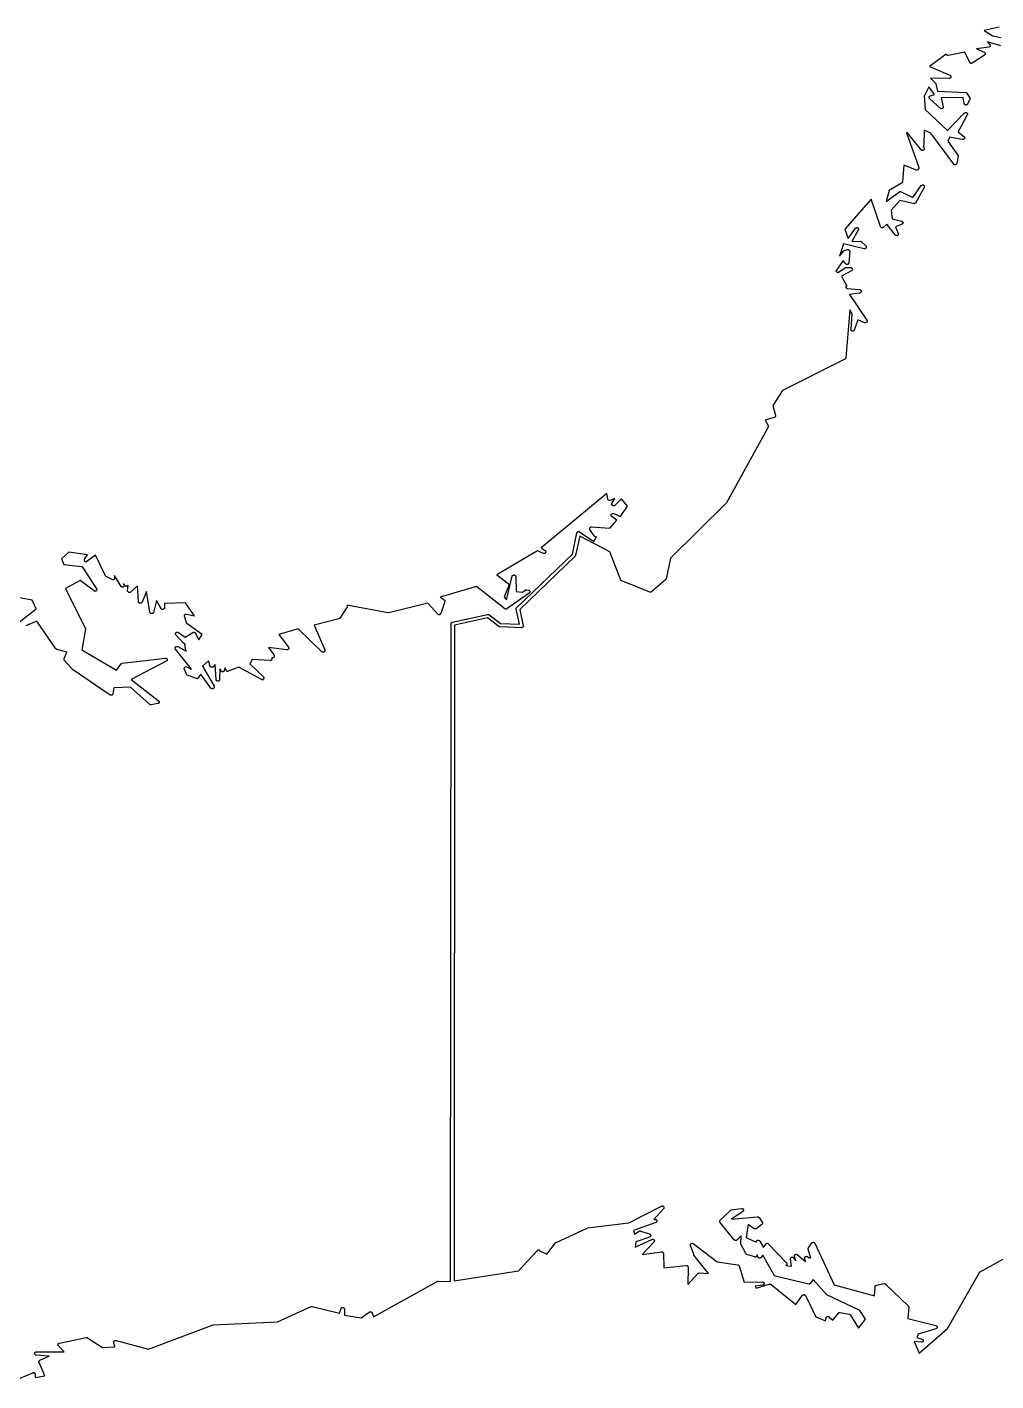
# Model space of a CAD drawing. Header units: metres. Extents: x 12 to 388, y 12 to 220.
# Drawn here: x 40.32 to 68.58, y 35.35 to 74.85 of the extents above; entities that cross this region are included whole.
import ezdxf

# ---------------------------------------------------------------- set-up
doc = ezdxf.new("R2010")
doc.units = ezdxf.units.M

msp = doc.modelspace()

# ---------------------------------------------------------------- linework, layer by layer
for points in [[(68.68, 74.85), (68.24, 74.75), (68.47, 74.6), (68.48, 74.6), (68.48, 74.59), (68.49, 74.59), (68.72, 74.55)], [(68.72, 74.3), (68.34, 74.42), (68.4, 74.34), (68.41, 74.34), (68.41, 74.33), (68.41, 74.32), (68.41, 74.31), (68.41, 74.3), (68.41, 74.29), (68.4, 74.28), (68.4, 74.27), (68.39, 74.27), (68.38, 74.27), (68.38, 74.26), (68.37, 74.26), (68.01, 74.22), (68.24, 74.12), (68.25, 74.11), (68.26, 74.11), (68.26, 74.1), (68.26, 74.09), (68.27, 74.09), (68.27, 74.08), (68.27, 74.07), (68.27, 74.06), (68.27, 74.05), (68.26, 74.05), (68.26, 74.04), (68.25, 74.04), (68.25, 74.03), (67.89, 73.8), (67.88, 73.8), (67.88, 73.79), (67.87, 73.79), (67.86, 73.79), (67.85, 73.79), (67.84, 73.8), (67.83, 73.8), (67.83, 73.81), (67.82, 73.81), (67.82, 73.82), (67.67, 74.12), (67.19, 74.02), (67.18, 74.02), (67.17, 74.02), (67.16, 74.03), (67.15, 74.03), (67.15, 74.04), (67.14, 74.04), (67.14, 74.05), (67.13, 74.06), (66.64, 73.7), (67.24, 73.45), (67.25, 73.45), (67.25, 73.44), (67.26, 73.44), (67.26, 73.43), (67.27, 73.43), (67.27, 73.42), (67.27, 73.41), (67.27, 73.4), (67.27, 73.39), (67.27, 73.38), (67.26, 73.37), (67.25, 73.36), (67.24, 73.36), (67.24, 73.35), (67.23, 73.35), (67.22, 73.35), (66.67, 73.36), (66.81, 73.22), (66.82, 73.21), (66.82, 73.2), (66.83, 73.2), (66.83, 73.19), (66.88, 72.98), (67.7, 72.94), (67.71, 72.94), (67.71, 72.93), (67.72, 72.93), (67.73, 72.92), (67.81, 72.8), (67.82, 72.79), (67.82, 72.78), (67.82, 72.77), (67.82, 72.76), (67.82, 72.75), (67.75, 72.6), (67.75, 72.59), (67.74, 72.59), (67.73, 72.58), (67.72, 72.58), (67.71, 72.57), (67.7, 72.57), (67.69, 72.57), (67.69, 72.58), (67.68, 72.58), (67.67, 72.58), (67.67, 72.59), (67.66, 72.59), (67.66, 72.6), (67.66, 72.61), (67.65, 72.62), (67.63, 72.8), (66.98, 72.79), (67.04, 72.52), (67.04, 72.51), (67.04, 72.5), (67.04, 72.49), (67.03, 72.49), (67.03, 72.48), (67.02, 72.47), (67.01, 72.47), (67.01, 72.46), (67, 72.46), (66.99, 72.46), (66.98, 72.46), (66.97, 72.46), (66.96, 72.47), (66.65, 72.76), (66.64, 72.76), (66.64, 72.77), (66.64, 72.78), (66.63, 72.78), (66.63, 72.79), (66.63, 72.8), (66.63, 72.81), (66.64, 72.82), (66.64, 72.83), (66.65, 72.83), (66.65, 72.84), (66.66, 72.84), (66.67, 72.84), (66.79, 72.88), (66.62, 73.11), (66.49, 72.83), (66.52, 72.45), (67.17, 71.83), (67.66, 72.35), (67.67, 72.35), (67.68, 72.36), (67.69, 72.36), (67.7, 72.36), (67.71, 72.36), (67.72, 72.36), (67.72, 72.35), (67.73, 72.35), (67.74, 72.34), (67.74, 72.33), (67.75, 72.33), (67.75, 72.32), (67.75, 72.31), (67.75, 72.3), (67.74, 72.29), (67.48, 71.79), (67.64, 71.66), (67.65, 71.66), (67.65, 71.65), (67.66, 71.65), (67.66, 71.64), (67.66, 71.63), (67.66, 71.62), (67.66, 71.61), (67.66, 71.6), (67.65, 71.59), (67.64, 71.58), (67.63, 71.58), (67.62, 71.57), (67.61, 71.57), (67.6, 71.57), (67.23, 71.64), (67.18, 71.52), (67.47, 71.11), (67.47, 71.1), (67.48, 71.09), (67.48, 71.08), (67.48, 71.07), (67.44, 70.87), (67.43, 70.86), (67.43, 70.85), (67.42, 70.85), (67.42, 70.84), (67.41, 70.84), (67.41, 70.83), (67.4, 70.83), (67.39, 70.83), (67.38, 70.83), (67.37, 70.83), (67.37, 70.84), (67.36, 70.84), (67.35, 70.84), (67.35, 70.85), (66.68, 71.75), (66.49, 71.84), (66.48, 71.42), (66.48, 71.41), (66.48, 71.4), (66.47, 71.4), (66.47, 71.39), (66.47, 71.38), (66.46, 71.38), (66.49, 71.32), (66.49, 71.31), (66.49, 71.3), (66.49, 71.29), (66.49, 71.28), (66.48, 71.28), (66.48, 71.27), (66.47, 71.26), (66.46, 71.26), (66.46, 71.25), (66.45, 71.25), (66.44, 71.25), (66.43, 71.25), (66.42, 71.25), (66.42, 71.26), (66.41, 71.26), (66.4, 71.26), (66.4, 71.27), (65.99, 71.77), (65.97, 71.76), (66.33, 70.75), (66.33, 70.74), (66.33, 70.73), (66.33, 70.72), (66.33, 70.71), (66.32, 70.71), (66.32, 70.7), (66.31, 70.7), (66.31, 70.69), (66.3, 70.69), (66.29, 70.68), (66.28, 70.68), (66.27, 70.68), (66.26, 70.68), (65.89, 70.82), (65.86, 70.34), (65.86, 70.33), (65.86, 70.32), (65.85, 70.32), (65.85, 70.31), (65.84, 70.3), (65.83, 70.3), (65.47, 70.08), (65.38, 69.76), (65.77, 70.04), (65.78, 70.05), (65.79, 70.05), (65.8, 70.05), (65.81, 70.05), (65.82, 70.04), (66.16, 69.88), (66.4, 70.23), (66.41, 70.23), (66.41, 70.24), (66.42, 70.24), (66.43, 70.24), (66.43, 70.25), (66.44, 70.25), (66.45, 70.25), (66.46, 70.25), (66.47, 70.24), (66.48, 70.24), (66.48, 70.23), (66.49, 70.23), (66.49, 70.22), (66.49, 70.21), (66.5, 70.2), (66.49, 70.19), (66.49, 70.18), (66.49, 70.17), (66.24, 69.73), (66.24, 69.72), (66.23, 69.72), (66.23, 69.71), (66.22, 69.71), (66.21, 69.7), (66.2, 69.7), (66.19, 69.7), (66.18, 69.7), (65.78, 69.79), (65.52, 69.51), (65.55, 69.26), (65.83, 69.19), (65.84, 69.19), (65.84, 69.18), (65.85, 69.18), (65.86, 69.17), (65.86, 69.16), (65.86, 69.15), (65.87, 69.15), (65.87, 69.14), (65.87, 69.13), (65.86, 69.13), (65.86, 69.12), (65.86, 69.11), (65.85, 69.11), (65.85, 69.1), (65.84, 69.1), (65.65, 69.02), (65.73, 68.83), (65.74, 68.83), (65.74, 68.82), (65.74, 68.81), (65.73, 68.8), (65.73, 68.79), (65.73, 68.78), (65.72, 68.78), (65.71, 68.77), (65.7, 68.77), (65.69, 68.76), (65.68, 68.77), (65.67, 68.77), (65.66, 68.77), (65.65, 68.78), (65.4, 69.1), (65.29, 69), (65.28, 69), (65.27, 68.99), (65.26, 68.99), (65.25, 68.99), (65.24, 68.99), (65.23, 69), (65.22, 69.01), (65.21, 69.02), (65.21, 69.03), (64.94, 69.83), (64.17, 68.95), (64.27, 68.68), (64.48, 68.98), (64.49, 68.98), (64.49, 68.99), (64.5, 68.99), (64.51, 69), (64.52, 69), (64.53, 69), (64.54, 68.99), (64.55, 68.99), (64.56, 68.98), (64.56, 68.97), (64.57, 68.97), (64.57, 68.96), (64.57, 68.95), (64.57, 68.94), (64.57, 68.93), (64.56, 68.92), (64.38, 68.59), (64.63, 68.6), (64.64, 68.6), (64.65, 68.59), (64.66, 68.59), (64.66, 68.58), (64.79, 68.47), (64.79, 68.46), (64.8, 68.46), (64.8, 68.45), (64.8, 68.44), (64.8, 68.43), (64.8, 68.42), (64.8, 68.41), (64.8, 68.4), (64.79, 68.4), (64.79, 68.39), (64.78, 68.39), (64.77, 68.39), (64.77, 68.38), (64.76, 68.38), (64.75, 68.38), (64.74, 68.38), (64.13, 68.53), (64.02, 68.17), (64.13, 68.31), (64.13, 68.32), (64.14, 68.32), (64.15, 68.33), (64.25, 68.36), (64.26, 68.36), (64.27, 68.36), (64.28, 68.36), (64.28, 68.35), (64.29, 68.35), (64.3, 68.34), (64.31, 68.34), (64.31, 68.33), (64.31, 68.32), (64.31, 68.31), (64.32, 68.31), (64.32, 68.3), (64.29, 67.97), (64.29, 67.96), (64.29, 67.95), (64.28, 67.94), (64.27, 67.93), (64.26, 67.92), (64.25, 67.92), (64.24, 67.92), (64.23, 67.92), (64.22, 67.92), (64.22, 67.93), (64.21, 67.93), (64.21, 67.94), (64.2, 67.94), (64.12, 68.04), (63.91, 67.73), (63.97, 67.69), (64.18, 67.83), (64.19, 67.83), (64.2, 67.84), (64.21, 67.84), (64.35, 67.84), (64.36, 67.84), (64.36, 67.83), (64.37, 67.83), (64.38, 67.83), (64.38, 67.82), (64.39, 67.82), (64.39, 67.81), (64.4, 67.8), (64.4, 67.79), (64.4, 67.78), (64.4, 67.77), (64.39, 67.77), (64.39, 67.76), (64.38, 67.75), (64.37, 67.74), (64.08, 67.58), (64.21, 67.33), (64.22, 67.33), (64.22, 67.32), (64.22, 67.31), (64.22, 67.3), (64.22, 67.29), (64.21, 67.29), (64.21, 67.28), (64.21, 67.27), (64.2, 67.27), (64.19, 67.27), (64.23, 67.22), (64.6, 67.19), (64.61, 67.19), (64.62, 67.19), (64.62, 67.18), (64.63, 67.18), (64.63, 67.17), (64.64, 67.17), (64.64, 67.16), (64.65, 67.15), (64.65, 67.14), (64.65, 67.13), (64.64, 67.12), (64.64, 67.11), (64.63, 67.11), (64.63, 67.1), (64.62, 67.1), (64.61, 67.09), (64.6, 67.09), (64.31, 67.05), (64.81, 66.3), (64.81, 66.29), (64.82, 66.28), (64.82, 66.27), (64.82, 66.26), (64.82, 66.25), (64.81, 66.25), (64.81, 66.24), (64.8, 66.23), (64.79, 66.23), (64.79, 66.22), (64.78, 66.22), (64.77, 66.22), (64.76, 66.22), (64.75, 66.22), (64.55, 66.31), (64.45, 66.01), (64.45, 66), (64.44, 66), (64.44, 65.99), (64.43, 65.99), (64.42, 65.98), (64.41, 65.98), (64.4, 65.98), (64.39, 65.98), (64.38, 65.99), (64.37, 65.99), (64.37, 66), (64.36, 66), (64.36, 66.01), (64.36, 66.02), (64.36, 66.03), (64.39, 66.48), (64.32, 66.6), (64.2, 65.2), (64.2, 65.19), (64.19, 65.18), (64.19, 65.17), (64.18, 65.17), (64.18, 65.16), (64.17, 65.16), (62.35, 64.25), (62.07, 63.81), (62.15, 63.52), (62.15, 63.51), (62.15, 63.5), (62.15, 63.49), (62.14, 63.48), (62.13, 63.47), (62.12, 63.46), (62.11, 63.46), (61.85, 63.38), (61.94, 63.23), (61.94, 63.22), (61.94, 63.21), (61.94, 63.2), (61.94, 63.19), (61.94, 63.18), (60.72, 60.97), (60.71, 60.96), (59.09, 59.35), (58.96, 58.75), (58.95, 58.74), (58.95, 58.73), (58.94, 58.73), (58.94, 58.72), (58.53, 58.37), (58.52, 58.37), (58.51, 58.36), (58.5, 58.36), (58.49, 58.36), (58.48, 58.36), (57.67, 58.69), (57.66, 58.69), (57.65, 58.69), (57.65, 58.7), (57.64, 58.71), (57.32, 59.54), (56.44, 60), (56.32, 59.44), (56.32, 59.43), (56.32, 59.42), (56.31, 59.42), (56.31, 59.41), (54.69, 57.86), (54.79, 57.38), (54.79, 57.37), (54.79, 57.36), (54.78, 57.35), (54.78, 57.34), (54.77, 57.34), (54.77, 57.33), (54.76, 57.33), (54.75, 57.33), (54.75, 57.32), (54.74, 57.32), (54.11, 57.35), (54.1, 57.35), (54.09, 57.36), (54.08, 57.36), (53.75, 57.61), (52.79, 57.4), (52.78, 38.27), (54.65, 38.56), (55.2, 39.15), (55.2, 39.16), (55.21, 39.16), (55.22, 39.16), (55.22, 39.17), (55.23, 39.17), (55.24, 39.17), (55.25, 39.17), (55.26, 39.17), (55.26, 39.16), (55.48, 39.05), (55.73, 39.38), (55.74, 39.39), (55.75, 39.39), (56.66, 39.81), (56.67, 39.82), (57.87, 39.96), (58.82, 40.45), (58.83, 40.45), (58.83, 40.46), (58.84, 40.46), (58.85, 40.46), (58.86, 40.46), (58.86, 40.45), (58.87, 40.45), (58.88, 40.44), (58.89, 40.43), (58.89, 40.42), (58.89, 40.41), (58.89, 40.4), (58.89, 40.39), (58.89, 40.38), (58.88, 40.38), (58.88, 40.37), (58.6, 40.06), (58.64, 40.06), (58.65, 40.06), (58.66, 40.06), (58.67, 40.06), (58.68, 40.05), (58.69, 40.04), (58.69, 40.03), (58.69, 40.02), (58.69, 40.01), (58.69, 40), (58.69, 39.99), (58.68, 39.98), (58.67, 39.97), (58.66, 39.97), (58.01, 39.74), (58.04, 39.63), (58.17, 39.72), (58.18, 39.72), (58.19, 39.73), (58.2, 39.73), (58.21, 39.73), (58.21, 39.72), (58.47, 39.64), (58.48, 39.64), (58.49, 39.63), (58.5, 39.62), (58.5, 39.61), (58.51, 39.6), (58.51, 39.59), (58.51, 39.58), (58.5, 39.58), (58.5, 39.57), (58.5, 39.56), (58.49, 39.56), (58.49, 39.55), (58.48, 39.55), (58.47, 39.54), (58.08, 39.41), (58.06, 39.25), (58.54, 39.48), (58.55, 39.49), (58.56, 39.49), (58.57, 39.49), (58.58, 39.49), (58.59, 39.48), (58.6, 39.48), (58.6, 39.47), (58.61, 39.47), (58.61, 39.46), (58.61, 39.45), (58.62, 39.45), (58.62, 39.44), (58.61, 39.43), (58.61, 39.42), (58.61, 39.41), (58.6, 39.4), (58.26, 39.04), (58.82, 39.12), (58.83, 39.12), (58.84, 39.12), (58.85, 39.12), (58.86, 39.11), (58.87, 39.1), (58.87, 39.09), (58.87, 39.08), (58.88, 39.08), (58.89, 38.65), (59.54, 38.72), (59.55, 38.72), (59.56, 38.72), (59.57, 38.72), (59.57, 38.71), (59.58, 38.71), (59.59, 38.7), (59.59, 38.69), (59.6, 38.68), (59.6, 38.67), (59.59, 38.16), (59.88, 38.48), (59.89, 38.49), (59.9, 38.49), (59.91, 38.49), (59.91, 38.5), (59.92, 38.5), (60.2, 38.48), (59.77, 39.02), (59.77, 39.03), (59.77, 39.04), (59.67, 39.3), (59.67, 39.31), (59.67, 39.32), (59.67, 39.33), (59.67, 39.34), (59.68, 39.35), (59.69, 39.36), (59.7, 39.36), (59.71, 39.36), (59.71, 39.37), (59.72, 39.37), (59.73, 39.37), (59.73, 39.36), (59.74, 39.36), (59.75, 39.36), (60.45, 38.82), (61.05, 38.74), (61.06, 38.74), (61.07, 38.73), (61.08, 38.73), (61.08, 38.72), (61.09, 38.71), (61.24, 38.23), (61.77, 38.24), (61.78, 38.24), (61.78, 38.23), (61.79, 38.23), (61.8, 38.23), (61.8, 38.22), (61.81, 38.22), (61.81, 38.21), (61.82, 38.21), (61.82, 38.2), (61.82, 38.19), (61.82, 38.18), (61.82, 38.17), (61.81, 38.16), (61.8, 38.15), (61.79, 38.14), (61.78, 38.14), (61.77, 38.14), (61.56, 38.11), (61.59, 38.06), (61.97, 38.17), (61.98, 38.17), (61.99, 38.17), (62, 38.17), (62.01, 38.17), (62.02, 38.17), (62.02, 38.16), (62.74, 37.58), (62.94, 37.85), (62.95, 37.85), (62.95, 37.86), (62.96, 37.86), (62.97, 37.86), (62.97, 37.87), (62.98, 37.87), (62.99, 37.87), (62.99, 37.86), (63, 37.86), (63.01, 37.86), (63.01, 37.85), (63.02, 37.85), (63.02, 37.84), (63.03, 37.84), (63.33, 37.22), (63.61, 37.1), (63.63, 37.19), (63.63, 37.2), (63.63, 37.21), (63.64, 37.21), (63.64, 37.22), (63.65, 37.22), (63.66, 37.23), (63.67, 37.23), (63.68, 37.23), (63.69, 37.23), (63.7, 37.23), (63.71, 37.23), (63.71, 37.22), (63.82, 37.12), (63.99, 37.33), (63.99, 37.34), (64, 37.34), (64, 37.35), (64.01, 37.35), (64.02, 37.35), (64.03, 37.35), (64.04, 37.35), (64.3, 37.3), (64.31, 37.3), (64.31, 37.29), (64.32, 37.29), (64.33, 37.29), (64.33, 37.28), (64.34, 37.27), (64.57, 36.89), (64.78, 37.15), (64.61, 37.4), (63.65, 37.86), (63.65, 37.87), (63.64, 37.87), (63.63, 37.88), (63.25, 38.31), (63.17, 38.2), (63.17, 38.19), (63.16, 38.19), (63.16, 38.18), (63.15, 38.18), (63.14, 38.18), (63.14, 38.17), (63.13, 38.17), (63.12, 38.17), (62.14, 38.41), (62.13, 38.42), (62.12, 38.42), (62.12, 38.43), (62.11, 38.43), (62.11, 38.44), (61.78, 39.02), (61.72, 38.95), (61.71, 38.94), (61.7, 38.94), (61.69, 38.93), (61.68, 38.93), (61.67, 38.93), (61.66, 38.94), (61.65, 38.94), (61.64, 38.95), (61.64, 38.96), (61.63, 38.96), (61.63, 38.97), (61.62, 39.03), (61.61, 39), (61.61, 38.99), (61.6, 38.98), (61.6, 38.97), (61.59, 38.97), (61.58, 38.97), (61.58, 38.96), (61.57, 38.96), (61.56, 38.96), (61.55, 38.96), (61.55, 38.97), (61.31, 39.04), (61.3, 39.05), (61.29, 39.05), (61.29, 39.06), (61.28, 39.07), (61.14, 39.34), (61.14, 39.35), (61.14, 39.36), (61.14, 39.37), (61.15, 39.58), (61.02, 39.46), (61.01, 39.46), (61.01, 39.45), (61, 39.45), (60.99, 39.45), (60.98, 39.45), (60.97, 39.45), (60.96, 39.45), (60.96, 39.46), (60.95, 39.46), (60.94, 39.47), (60.54, 39.97), (60.53, 39.98), (60.53, 39.99), (60.53, 40), (60.53, 40.01), (60.53, 40.02), (60.53, 40.03), (60.54, 40.04), (60.84, 40.32), (60.84, 40.33), (60.85, 40.33), (60.86, 40.34), (61.16, 40.38), (61.17, 40.38), (61.18, 40.38), (61.19, 40.38), (61.2, 40.38), (61.2, 40.37), (61.21, 40.37), (61.21, 40.36), (61.22, 40.35), (61.22, 40.34), (61.22, 40.33), (61.22, 40.32), (61.21, 40.31), (61.21, 40.3), (61.2, 40.3), (61.2, 40.29), (60.87, 40.07), (61.62, 40.14), (61.63, 40.14), (61.64, 40.14), (61.65, 40.13), (61.66, 40.13), (61.66, 40.12), (61.67, 40.12), (61.76, 39.98), (61.77, 39.98), (61.77, 39.97), (61.77, 39.96), (61.77, 39.95), (61.77, 39.94), (61.77, 39.93), (61.76, 39.93), (61.76, 39.92), (61.75, 39.91), (61.59, 39.79), (61.58, 39.79), (61.57, 39.79), (61.56, 39.78), (61.55, 39.79), (61.54, 39.79), (61.53, 39.79), (61.35, 39.91), (61.29, 39.53), (61.59, 39.4), (61.59, 39.41), (61.59, 39.42), (61.6, 39.43), (61.6, 39.44), (61.61, 39.44), (61.61, 39.45), (61.62, 39.45), (61.63, 39.46), (61.64, 39.46), (61.65, 39.46), (61.66, 39.46), (61.66, 39.45), (61.67, 39.45), (61.68, 39.44), (61.69, 39.43), (61.8, 39.24), (61.87, 39.34), (61.87, 39.35), (61.88, 39.35), (61.88, 39.36), (61.89, 39.36), (61.9, 39.37), (61.91, 39.37), (61.92, 39.37), (61.92, 39.36), (61.93, 39.36), (61.94, 39.36), (61.94, 39.35), (62.47, 38.8), (62.47, 38.79), (62.48, 38.79), (62.48, 38.78), (62.48, 38.77), (62.48, 38.76), (62.48, 38.75), (62.47, 38.74), (62.47, 38.73), (62.46, 38.73), (62.45, 38.72), (62.62, 38.7), (62.59, 38.9), (62.59, 38.91), (62.59, 38.92), (62.59, 38.93), (62.6, 38.94), (62.6, 38.95), (62.61, 38.95), (62.62, 38.96), (62.63, 38.96), (62.64, 38.96), (62.65, 38.96), (62.66, 38.96), (62.67, 38.95), (62.68, 38.94), (62.74, 38.85), (62.7, 38.98), (62.7, 38.99), (62.7, 39), (62.7, 39.01), (62.7, 39.02), (62.71, 39.03), (62.71, 39.04), (62.72, 39.04), (62.73, 39.04), (62.74, 39.05), (62.75, 39.05), (62.76, 39.04), (62.77, 39.04), (62.78, 39.04), (63.03, 38.83), (63.01, 38.92), (63, 38.93), (63, 38.94), (63.01, 38.95), (63.01, 38.96), (63.01, 38.97), (63.02, 38.97), (63.03, 38.98), (63.04, 38.98), (63.05, 38.98), (63.05, 38.99), (63.06, 38.98), (63.07, 38.98), (63.08, 38.98), (63.09, 38.97), (63.09, 38.96), (63.1, 38.96), (63.1, 38.95), (63.11, 38.95), (63.12, 38.95), (63.13, 38.95), (63.14, 38.95), (63.15, 38.95), (63.16, 38.94), (63.18, 38.93), (63.1, 39.19), (63.1, 39.2), (63.1, 39.21), (63.1, 39.22), (63.11, 39.23), (63.21, 39.38), (63.22, 39.38), (63.22, 39.39), (63.23, 39.39), (63.24, 39.39), (63.24, 39.4), (63.25, 39.4), (63.26, 39.4), (63.27, 39.4), (63.27, 39.39), (63.28, 39.39), (63.29, 39.39), (63.29, 39.38), (63.3, 39.37), (63.86, 38.15), (65.04, 37.83), (65.06, 38.09), (65.06, 38.1), (65.06, 38.11), (65.06, 38.12), (65.07, 38.12), (65.07, 38.13), (65.08, 38.13), (65.09, 38.13), (65.09, 38.14), (65.1, 38.14), (65.32, 38.19), (65.33, 38.19), (65.34, 38.19), (65.34, 38.18), (65.35, 38.18), (65.36, 38.18), (65.36, 38.17), (66.02, 37.54), (66.03, 37.53), (66.03, 37.52), (66.04, 37.52), (66.04, 37.51), (66.04, 37.5), (66.01, 37.17), (66.83, 36.97), (66.83, 36.96), (66.84, 36.96), (66.85, 36.96), (66.85, 36.95), (66.86, 36.95), (66.86, 36.94), (66.87, 36.93), (66.87, 36.92), (66.87, 36.91), (66.87, 36.9), (66.86, 36.9), (66.86, 36.89), (66.85, 36.88), (66.84, 36.88), (66.84, 36.87), (66.83, 36.87), (66.31, 36.71), (66.27, 36.62), (66.42, 36.57), (66.43, 36.57), (66.44, 36.57), (66.44, 36.56), (66.45, 36.56), (66.45, 36.55), (66.46, 36.55), (66.46, 36.54), (66.46, 36.53), (66.46, 36.52), (66.46, 36.51), (66.45, 36.5), (66.45, 36.49), (66.44, 36.49), (66.44, 36.48), (66.43, 36.48), (66.42, 36.48), (66.41, 36.48), (66.4, 36.48), (66.2, 36.5), (66.34, 36.16), (67.17, 36.88), (68.1, 38.51), (68.1, 38.52), (68.11, 38.52), (68.11, 38.53), (68.12, 38.53), (68.95, 38.99)], [(39.93, 35.35), (40.48, 35.59), (40.48, 35.6), (40.49, 35.6), (40.5, 35.6), (40.51, 35.6), (40.52, 35.6), (40.52, 35.59), (40.53, 35.59), (40.54, 35.58), (40.54, 35.57), (40.55, 35.56), (40.55, 35.55), (40.55, 35.45), (40.83, 35.5), (40.67, 35.89), (40.66, 35.89), (40.66, 35.9), (40.66, 35.91), (40.66, 35.92), (40.67, 35.93), (40.67, 35.94), (40.68, 35.94), (40.68, 35.95), (40.69, 35.95), (40.69, 35.96), (40.96, 36.07), (40.58, 36.1), (40.57, 36.1), (40.56, 36.11), (40.55, 36.12), (40.54, 36.13), (40.54, 36.14), (40.54, 36.15), (40.54, 36.16), (40.54, 36.17), (40.54, 36.18), (40.55, 36.18), (40.55, 36.19), (40.56, 36.19), (40.56, 36.2), (40.57, 36.2), (40.58, 36.2), (40.59, 36.2), (41.4, 36.2), (41.23, 36.37), (41.22, 36.37), (41.22, 36.38), (41.22, 36.39), (41.22, 36.4), (41.22, 36.41), (41.22, 36.42), (41.22, 36.43), (41.23, 36.43), (41.23, 36.44), (41.24, 36.44), (41.24, 36.45), (41.25, 36.45), (41.26, 36.45), (42.05, 36.62), (42.06, 36.62), (42.07, 36.62), (42.08, 36.61), (42.52, 36.33), (42.88, 36.34), (42.85, 36.47), (42.85, 36.48), (42.85, 36.49), (42.85, 36.5), (42.86, 36.51), (42.87, 36.52), (42.88, 36.53), (42.89, 36.53), (42.9, 36.53), (42.91, 36.53), (43.86, 36.28), (45.74, 36.99), (45.75, 36.99), (47.62, 37.07), (48.6, 37.52), (48.61, 37.52), (48.62, 37.52), (48.63, 37.52), (49.43, 37.33), (49.48, 37.46), (49.48, 37.47), (49.49, 37.48), (49.5, 37.48), (49.5, 37.49), (49.51, 37.49), (49.52, 37.49), (49.53, 37.49), (49.54, 37.49), (49.55, 37.49), (49.56, 37.48), (49.57, 37.47), (49.57, 37.46), (49.57, 37.45), (49.58, 37.45), (49.58, 37.27), (50.06, 37.19), (50.3, 37.36), (50.31, 37.37), (50.32, 37.37), (50.33, 37.37), (50.34, 37.37), (50.35, 37.37), (50.36, 37.37), (50.36, 37.36), (50.37, 37.36), (50.37, 37.35), (50.38, 37.35), (50.38, 37.34), (50.42, 37.22), (52.28, 38.25), (52.29, 38.26), (52.3, 38.26), (52.67, 38.25), (52.69, 57.44), (52.69, 57.45), (52.69, 57.46), (52.69, 57.47), (52.7, 57.47), (52.7, 57.48), (52.71, 57.48), (52.71, 57.49), (52.72, 57.49), (52.73, 57.49), (53.75, 57.71), (53.76, 57.71), (53.76, 57.72), (53.77, 57.71), (53.78, 57.71), (53.79, 57.71), (54.13, 57.45), (54.68, 57.43), (54.58, 57.87), (54.58, 57.88), (54.58, 57.89), (54.58, 57.9), (54.59, 57.9), (54.59, 57.91), (54.6, 57.92), (56.23, 59.47), (56.35, 60.09), (56.36, 60.1), (56.36, 60.11), (56.37, 60.12), (56.38, 60.12), (56.38, 60.13), (56.39, 60.13), (56.4, 60.13), (56.41, 60.13), (56.42, 60.13), (56.43, 60.12), (56.85, 59.84), (56.93, 59.98), (56.89, 59.99), (56.88, 59.99), (56.87, 60), (56.86, 60), (56.86, 60.01), (56.73, 60.19), (56.73, 60.2), (56.73, 60.21), (56.73, 60.22), (56.73, 60.23), (56.73, 60.24), (56.74, 60.25), (56.75, 60.26), (56.76, 60.26), (56.76, 60.27), (56.77, 60.27), (56.78, 60.27), (57.32, 60.23), (57.52, 60.46), (57.38, 60.57), (57.37, 60.57), (57.37, 60.58), (57.36, 60.58), (57.36, 60.59), (57.36, 60.6), (57.36, 60.61), (57.36, 60.62), (57.36, 60.63), (57.36, 60.64), (57.37, 60.64), (57.37, 60.65), (57.38, 60.65), (57.39, 60.66), (57.4, 60.66), (57.41, 60.66), (57.42, 60.66), (57.43, 60.66), (57.63, 60.57), (57.83, 60.87), (57.66, 61.09), (57.46, 60.89), (57.45, 60.88), (57.44, 60.88), (57.43, 60.88), (57.42, 60.88), (57.41, 60.88), (57.4, 60.88), (57.4, 60.89), (57.39, 60.89), (57.39, 60.9), (57.38, 60.9), (57.38, 60.91), (57.38, 60.92), (57.38, 60.93), (57.38, 60.94), (57.38, 60.95), (57.46, 61.1), (57.33, 61.04), (57.32, 61.04), (57.31, 61.04), (57.3, 61.04), (57.29, 61.04), (57.28, 61.05), (57.27, 61.06), (57.26, 61.07), (57.26, 61.08), (57.23, 61.24), (55.31, 59.66), (55.43, 59.58), (55.43, 59.57), (55.44, 59.57), (55.44, 59.56), (55.44, 59.55), (55.45, 59.55), (55.45, 59.54), (55.45, 59.53), (55.44, 59.52), (55.44, 59.51), (55.43, 59.5), (55.42, 59.49), (55.41, 59.49), (55.4, 59.49), (55.39, 59.49), (55.38, 59.49), (55.21, 59.57), (54.02, 58.87), (54.35, 58.62), (54.35, 58.61), (54.36, 58.61), (54.36, 58.6), (54.37, 58.6), (54.37, 58.59), (54.37, 58.58), (54.37, 58.57), (54.37, 58.56), (54.23, 58.23), (54.3, 58.14), (54.47, 58.83), (54.47, 58.84), (54.48, 58.84), (54.48, 58.85), (54.49, 58.85), (54.49, 58.86), (54.5, 58.86), (54.51, 58.87), (54.52, 58.87), (54.53, 58.87), (54.54, 58.86), (54.55, 58.86), (54.55, 58.85), (54.56, 58.85), (54.56, 58.84), (54.57, 58.84), (54.57, 58.83), (54.57, 58.82), (54.58, 58.38), (54.77, 58.36), (54.85, 58.42), (54.85, 58.43), (54.86, 58.43), (54.87, 58.43), (54.88, 58.43), (54.89, 58.43), (54.94, 58.42), (54.95, 58.42), (54.96, 58.41), (54.97, 58.41), (54.97, 58.4), (54.98, 58.39), (54.98, 58.38), (54.98, 58.37), (54.98, 58.36), (54.98, 58.35), (54.97, 58.35), (54.97, 58.34), (54.96, 58.33), (54.31, 57.88), (54.3, 57.88), (54.29, 57.87), (54.28, 57.87), (54.27, 57.87), (54.26, 57.87), (54.26, 57.88), (54.25, 57.88), (53.43, 58.53), (52.37, 58.22), (52.48, 58.14), (52.49, 58.14), (52.49, 58.13), (52.5, 58.13), (52.5, 58.12), (52.5, 58.11), (52.5, 58.1), (52.5, 58.09), (52.39, 57.74), (52.38, 57.73), (52.38, 57.72), (52.37, 57.71), (52.36, 57.71), (52.36, 57.7), (52.35, 57.7), (52.34, 57.7), (52.33, 57.7), (52.32, 57.7), (52.32, 57.71), (52.31, 57.71), (52.3, 57.72), (52.01, 58.04), (50.87, 57.76), (50.86, 57.76), (50.85, 57.76), (49.69, 57.97), (49.64, 57.97), (49.64, 57.96), (49.65, 57.96), (49.65, 57.95), (49.65, 57.94), (49.65, 57.93), (49.64, 57.93), (49.64, 57.92), (49.44, 57.6), (49.43, 57.6), (49.43, 57.59), (49.42, 57.59), (49.41, 57.58), (48.69, 57.4), (49, 56.68), (49, 56.67), (49, 56.66), (49, 56.65), (49, 56.64), (48.99, 56.63), (48.99, 56.62), (48.98, 56.62), (48.97, 56.61), (48.96, 56.61), (48.95, 56.61), (48.94, 56.61), (48.93, 56.61), (48.92, 56.62), (48.91, 56.62), (48.22, 57.29), (47.66, 57.13), (47.94, 56.76), (47.94, 56.75), (47.95, 56.75), (47.95, 56.74), (47.95, 56.73), (47.95, 56.72), (47.95, 56.71), (47.94, 56.71), (47.94, 56.7), (47.93, 56.69), (47.92, 56.69), (47.92, 56.68), (47.91, 56.68), (47.9, 56.68), (47.89, 56.68), (47.36, 56.75), (47.51, 56.53), (47.52, 56.52), (47.52, 56.51), (47.52, 56.5), (47.52, 56.49), (47.52, 56.48), (47.51, 56.47), (47.51, 56.46), (47.5, 56.46), (47.49, 56.45), (47.48, 56.45), (47.47, 56.45), (47.46, 56.45), (47.46, 56.44), (47.46, 56.43), (47.46, 56.42), (47.46, 56.41), (47.46, 56.4), (47.45, 56.39), (47.45, 56.38), (47.44, 56.38), (47.43, 56.37), (47.42, 56.37), (47.41, 56.37), (46.88, 56.4), (46.81, 56.27), (47.21, 55.89), (47.21, 55.88), (47.22, 55.87), (47.22, 55.86), (47.22, 55.85), (47.22, 55.84), (47.22, 55.83), (47.21, 55.83), (47.21, 55.82), (47.2, 55.82), (47.2, 55.81), (47.19, 55.81), (47.18, 55.81), (47.18, 55.8), (47.17, 55.8), (47.16, 55.81), (47.15, 55.81), (46.49, 56.17), (46.18, 56.06), (46.18, 56.05), (46.17, 56.05), (46.16, 56.05), (46.15, 56.05), (46.15, 56.06), (46.14, 56.06), (46.13, 56.07), (46.12, 56.08), (46.12, 56.09), (46.09, 56.16), (46.07, 56.08), (46.07, 56.07), (46.06, 56.06), (46.06, 56.05), (46.05, 56.05), (46.04, 56.04), (46.03, 56.04), (46.02, 56.04), (46.01, 56.04), (46.01, 56.05), (46, 56.05), (45.99, 56.05), (45.99, 56.06), (45.98, 56.07), (45.94, 56.13), (45.93, 55.81), (45.93, 55.8), (45.92, 55.79), (45.92, 55.78), (45.91, 55.78), (45.91, 55.77), (45.9, 55.77), (45.89, 55.77), (45.88, 55.77), (45.87, 55.77), (45.86, 55.77), (45.85, 55.78), (45.84, 55.78), (45.84, 55.79), (45.83, 55.8), (45.83, 55.81), (45.8, 56.25), (45.74, 56.18), (45.73, 56.17), (45.72, 56.17), (45.71, 56.17), (45.7, 56.17), (45.69, 56.17), (45.68, 56.17), (45.68, 56.18), (45.67, 56.18), (45.67, 56.19), (45.66, 56.19), (45.66, 56.2), (45.61, 56.36), (45.43, 56.2), (45.77, 55.62), (45.77, 55.61), (45.77, 55.6), (45.77, 55.59), (45.77, 55.58), (45.77, 55.57), (45.76, 55.56), (45.75, 55.55), (45.74, 55.55), (45.74, 55.54), (45.73, 55.54), (45.72, 55.54), (45.71, 55.54), (45.7, 55.54), (45.7, 55.55), (45.69, 55.55), (45.68, 55.56), (45.38, 55.97), (45.31, 55.86), (45.3, 55.85), (45.29, 55.84), (45.28, 55.84), (45.27, 55.84), (45.26, 55.84), (45.25, 55.84), (45, 55.94), (44.99, 55.94), (44.98, 55.95), (44.97, 55.96), (44.97, 55.97), (44.91, 56.11), (44.9, 56.12), (44.9, 56.13), (44.9, 56.14), (44.9, 56.15), (44.91, 56.15), (44.91, 56.16), (44.92, 56.17), (44.93, 56.18), (44.94, 56.18), (44.95, 56.18), (44.96, 56.18), (44.97, 56.18), (45.11, 56.12), (44.65, 56.7), (44.65, 56.71), (44.64, 56.71), (44.64, 56.72), (44.64, 56.73), (44.64, 56.74), (44.64, 56.75), (44.64, 56.76), (44.65, 56.76), (44.65, 56.77), (44.66, 56.77), (44.66, 56.78), (44.67, 56.78), (44.68, 56.78), (44.68, 56.79), (44.69, 56.79), (44.69, 56.78), (44.7, 56.78), (44.71, 56.78), (44.96, 56.64), (44.92, 56.82), (44.92, 56.83), (44.92, 56.84), (44.93, 56.84), (44.93, 56.85), (44.93, 56.86), (44.9, 56.87), (44.89, 56.87), (44.88, 56.88), (44.87, 56.88), (44.66, 57.12), (44.66, 57.13), (44.65, 57.14), (44.65, 57.15), (44.65, 57.16), (44.65, 57.17), (44.66, 57.17), (44.66, 57.18), (44.66, 57.19), (44.67, 57.19), (44.68, 57.2), (44.69, 57.2), (44.7, 57.2), (44.71, 57.2), (44.72, 57.2), (44.73, 57.2), (44.73, 57.19), (44.93, 57.05), (45.15, 57.19), (45.15, 57.2), (45.16, 57.2), (45.17, 57.2), (45.18, 57.2), (45.19, 57.2), (45.2, 57.2), (45.2, 57.19), (45.21, 57.19), (45.21, 57.18), (45.22, 57.18), (45.33, 56.97), (45.42, 57.13), (44.98, 57.45), (44.98, 57.46), (44.97, 57.46), (44.97, 57.47), (44.97, 57.48), (44.91, 57.66), (44.91, 57.67), (44.91, 57.68), (44.91, 57.69), (44.92, 57.7), (44.92, 57.71), (44.93, 57.71), (44.94, 57.72), (44.95, 57.72), (44.96, 57.72), (44.97, 57.72), (45.2, 57.67), (44.94, 58.05), (44.32, 58.03), (44.32, 57.91), (44.32, 57.9), (44.32, 57.89), (44.31, 57.89), (44.31, 57.88), (44.3, 57.87), (44.29, 57.87), (44.29, 57.86), (44.28, 57.86), (44.27, 57.86), (44.26, 57.86), (44.25, 57.86), (44.25, 57.87), (44.24, 57.87), (44.23, 57.88), (44.23, 57.89), (44.09, 58.12), (44, 57.77), (44, 57.76), (43.99, 57.76), (43.99, 57.75), (43.98, 57.75), (43.98, 57.74), (43.97, 57.74), (43.96, 57.74), (43.95, 57.74), (43.94, 57.74), (43.93, 57.74), (43.92, 57.75), (43.91, 57.75), (43.91, 57.76), (43.9, 57.77), (43.9, 57.78), (43.8, 58.38), (43.67, 58.07), (43.66, 58.06), (43.66, 58.05), (43.65, 58.05), (43.64, 58.04), (43.63, 58.04), (43.62, 58.04), (43.61, 58.04), (43.6, 58.04), (43.59, 58.05), (43.58, 58.05), (43.58, 58.06), (43.58, 58.07), (43.57, 58.07), (43.57, 58.08), (43.54, 58.55), (43.33, 58.36), (43.32, 58.35), (43.31, 58.35), (43.3, 58.35), (43.29, 58.35), (43.28, 58.35), (43.27, 58.36), (43.26, 58.37), (43.25, 58.38), (43.25, 58.39), (43.25, 58.4), (43.26, 58.57), (43.25, 58.55), (43.24, 58.55), (43.24, 58.54), (43.23, 58.54), (43.22, 58.54), (43.21, 58.53), (43.2, 58.53), (43.2, 58.54), (43.19, 58.54), (43.18, 58.54), (43.18, 58.55), (43.17, 58.55), (43.17, 58.56), (43.13, 58.62), (43.15, 58.57), (43.15, 58.56), (43.15, 58.55), (43.15, 58.54), (43.14, 58.54), (43.14, 58.53), (43.14, 58.52), (43.13, 58.52), (43.12, 58.51), (43.11, 58.51), (43.1, 58.51), (43.09, 58.51), (43.08, 58.51), (43.07, 58.51), (43.07, 58.52), (43.06, 58.52), (43.06, 58.53), (42.87, 58.85), (42.87, 58.77), (42.87, 58.76), (42.87, 58.75), (42.86, 58.75), (42.86, 58.74), (42.85, 58.73), (42.84, 58.73), (42.83, 58.72), (42.82, 58.72), (42.81, 58.72), (42.8, 58.72), (42.8, 58.73), (42.62, 58.82), (42.61, 58.83), (42.6, 58.84), (42.31, 59.44), (42.06, 59.26), (42.06, 59.25), (42.05, 59.25), (42.04, 59.25), (42.03, 59.25), (42.02, 59.25), (42.01, 59.26), (42, 59.26), (42, 59.27), (41.99, 59.27), (41.99, 59.28), (41.99, 59.29), (41.98, 59.3), (41.99, 59.31), (41.99, 59.32), (41.99, 59.33), (42.08, 59.45), (41.53, 59.53), (41.32, 59.34), (41.39, 59.17), (41.9, 59.11), (41.91, 59.11), (41.92, 59.11), (41.92, 59.1), (41.93, 59.1), (41.93, 59.09), (42.34, 58.46), (42.34, 58.45), (42.35, 58.45), (42.35, 58.44), (42.35, 58.43), (42.34, 58.42), (42.34, 58.41), (42.33, 58.4), (42.32, 58.39), (42.31, 58.39), (42.3, 58.39), (42.29, 58.39), (42.28, 58.39), (42.27, 58.39), (42.27, 58.4), (41.86, 58.7), (41.44, 58.47), (42.01, 57.31), (42.02, 57.3), (42.02, 57.29), (42.02, 57.28), (41.91, 56.68), (42.92, 56.09), (43.06, 56.27), (43.07, 56.27), (43.07, 56.28), (43.08, 56.28), (43.09, 56.29), (44.34, 56.44), (44.35, 56.44), (44.36, 56.44), (44.37, 56.44), (44.38, 56.44), (44.38, 56.43), (44.39, 56.43), (44.39, 56.42), (44.4, 56.41), (44.4, 56.4), (44.4, 56.39), (44.4, 56.38), (44.39, 56.37), (44.39, 56.36), (44.38, 56.36), (44.38, 56.35), (44.37, 56.35), (43.35, 55.81), (44.15, 55.19), (44.16, 55.19), (44.16, 55.18), (44.17, 55.18), (44.17, 55.17), (44.17, 55.16), (44.17, 55.15), (44.17, 55.14), (44.17, 55.13), (44.16, 55.13), (44.16, 55.12), (44.15, 55.12), (44.15, 55.11), (44.14, 55.11), (44.13, 55.11), (43.94, 55.08), (43.93, 55.08), (43.92, 55.08), (43.91, 55.08), (43.9, 55.09), (43.33, 55.59), (42.85, 55.57), (42.82, 55.4), (42.82, 55.39), (42.81, 55.38), (42.81, 55.37), (42.8, 55.37), (42.8, 55.36), (42.79, 55.36), (42.78, 55.36), (42.77, 55.36), (42.76, 55.36), (42.75, 55.36), (42.74, 55.36), (41.67, 56.09), (41.66, 56.09), (41.41, 56.37), (41.41, 56.38), (41.4, 56.38), (41.4, 56.39), (41.4, 56.4), (41.4, 56.41), (41.4, 56.42), (41.4, 56.43), (41.48, 56.61), (41.18, 56.69), (41.17, 56.7), (41.16, 56.7), (41.16, 56.71), (41.15, 56.71), (40.6, 57.52), (40.28, 57.38)], [(40.08, 57.49), (40.58, 57.88), (40.46, 58.13), (39.94, 58.23)]]:
    msp.add_lwpolyline(points)

doc.saveas('drawing.dxf')
